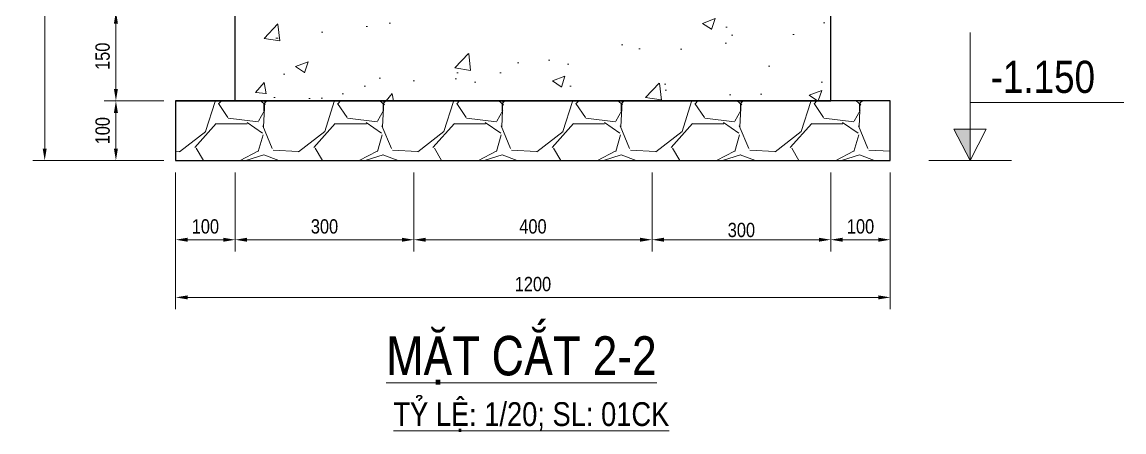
# Model space of a CAD drawing. Header units: millimetres. Extents: x 330554 to 656471, y 11007 to 130943.
# Drawn here: x 470109 to 479360, y 51925 to 55368 of the extents above; entities that cross this region are included whole.
import ezdxf

# ---------------------------------------------------------------- set-up
doc = ezdxf.new("R2010")
doc.units = ezdxf.units.MM
doc.header["$LTSCALE"] = 6
for name, color, linetype, lineweight in [('HACTH', 253, 'Continuous', 5), ('Hatch', 250, 'Continuous', 13), ('Text', 7, 'Continuous', 13)]:
    doc.layers.add(name, color=color, linetype=linetype, lineweight=lineweight)
doc.layers.add('MONG', color=62, linetype='Continuous')
doc.styles.get("Standard").update_dxf_attribs({"font": 'VHELVCN.TTF', "height": 120})
doc.dimstyles.new('kt-20', dxfattribs={"dimtxt": 120, "dimasz": 100, "dimexe": 100, "dimexo": 100, "dimgap": 50, "dimtad": 1, "dimtoh": 1, "dimdec": 0, "dimlfac": 0.2, "dimzin": 1, "dimdsep": 46, "dimtxsty": 'Standard', "dimcen": 50, "dimdle": 100, "dimclrd": 8, "dimclre": 8, "dimclrt": 7, "dimadec": 0, "dimazin": 0, "dimtfac": 1, "dimtdec": 0, "dimtix": 1, "dimtofl": 0, "dimtmove": 0, "dimatfit": 3, "dimfxl": 100, "dimtolj": 1, "dimtzin": 1, "dimlwd": 9, "dimlwe": 5, "dimarcsym": 0})

# ---------------------------------------------------------------- blocks, each defined once
blk = doc.blocks.new('*D397')
at = {"layer": 'Defpoints', "color": 0, "transparency": 16777216}
for p in [(470299.3, 58455.4), (471398.4, 58455.4), (471398.4, 54205.4)]:
    blk.add_point(p, dxfattribs=at)
at = {"layer": 'HACTH', "color": 8, "lineweight": 5, "transparency": 16777216}
for p, q in [((471298.4, 58455.4), (470199.3, 58455.4)), ((471298.4, 54205.4), (470199.3, 54205.4))]:
    blk.add_line(p, q, dxfattribs=at)
at = {"layer": 'HACTH', "color": 8, "lineweight": 9, "transparency": 16777216}
blk.add_line((470299.3, 54305.4), (470299.3, 58355.4), dxfattribs=at)
at = {"layer": 'HACTH', "color": 8, "transparency": 16777216}
for points in [[(470282.6, 58355.4), (470315.9, 58355.4), (470299.3, 58455.4)], [(470282.6, 54305.4), (470315.9, 54305.4), (470299.3, 54205.4)]]:
    blk.add_solid(points, dxfattribs=at)
at = {"layer": 'HACTH', "color": 7, "transparency": 16777216, "insert": (470188, 56330.4), "char_height": 120, "attachment_point": 5, "rotation": 90}
blk.add_mtext('\\A1;850', dxfattribs=at)
blk = doc.blocks.new('*D398')
at = {"layer": 'Defpoints', "color": 0, "transparency": 16777216}
for p in [(471398.4, 54705.4), (470897.3, 54205.4), (471398.4, 54205.4)]:
    blk.add_point(p, dxfattribs=at)
at = {"layer": 'HACTH', "color": 8, "lineweight": 5, "transparency": 16777216}
for p, q in [((471298.4, 54705.4), (470797.3, 54705.4)), ((471298.4, 54205.4), (470797.3, 54205.4))]:
    blk.add_line(p, q, dxfattribs=at)
at = {"layer": 'HACTH', "color": 8, "lineweight": 9, "transparency": 16777216}
blk.add_line((470897.3, 54605.4), (470897.3, 54305.4), dxfattribs=at)
at = {"layer": 'HACTH', "color": 8, "transparency": 16777216}
for points in [[(470880.7, 54605.4), (470914, 54605.4), (470897.3, 54705.4)], [(470880.7, 54305.4), (470914, 54305.4), (470897.3, 54205.4)]]:
    blk.add_solid(points, dxfattribs=at)
at = {"layer": 'HACTH', "color": 7, "transparency": 16777216, "insert": (470786.1, 54455.4), "char_height": 120, "attachment_point": 5, "rotation": 90}
blk.add_mtext('\\A1;100', dxfattribs=at)
blk = doc.blocks.new('*D399')
at = {"layer": 'Defpoints', "color": 0, "transparency": 16777216}
for p in [(471398.4, 55455.4), (470897.3, 54705.4), (471398.4, 54705.4)]:
    blk.add_point(p, dxfattribs=at)
at = {"layer": 'HACTH', "color": 8, "lineweight": 5, "transparency": 16777216}
for p, q in [((471298.4, 55455.4), (470797.3, 55455.4)), ((471298.4, 54705.4), (470797.3, 54705.4))]:
    blk.add_line(p, q, dxfattribs=at)
at = {"layer": 'HACTH', "color": 8, "lineweight": 9, "transparency": 16777216}
blk.add_line((470897.3, 55355.4), (470897.3, 54805.4), dxfattribs=at)
at = {"layer": 'HACTH', "color": 8, "transparency": 16777216}
for points in [[(470880.7, 55355.4), (470914, 55355.4), (470897.3, 55455.4)], [(470880.7, 54805.4), (470914, 54805.4), (470897.3, 54705.4)]]:
    blk.add_solid(points, dxfattribs=at)
at = {"layer": 'HACTH', "color": 7, "transparency": 16777216, "insert": (470786.1, 55080.4), "char_height": 120, "attachment_point": 5, "rotation": 90}
blk.add_mtext('\\A1;150', dxfattribs=at)
blk = doc.blocks.new('*D521')
at = {"layer": 'Defpoints', "color": 0, "transparency": 16777216}
for p in [(471398.4, 54205.4), (477398.4, 54205.4), (477398.4, 53055.5)]:
    blk.add_point(p, dxfattribs=at)
at = {"layer": 'HACTH', "color": 8, "lineweight": 5, "transparency": 16777216}
for p, q in [((471398.4, 54105.4), (471398.4, 52955.5)), ((477398.4, 54105.4), (477398.4, 52955.5))]:
    blk.add_line(p, q, dxfattribs=at)
at = {"layer": 'HACTH', "color": 8, "lineweight": 9, "transparency": 16777216}
blk.add_line((471498.4, 53055.5), (477298.4, 53055.5), dxfattribs=at)
at = {"layer": 'HACTH', "color": 8, "transparency": 16777216}
for points in [[(471498.4, 53072.2), (471498.4, 53038.8), (471398.4, 53055.5)], [(477298.4, 53072.2), (477298.4, 53038.8), (477398.4, 53055.5)]]:
    blk.add_solid(points, dxfattribs=at)
at = {"layer": 'HACTH', "color": 7, "transparency": 16777216, "insert": (474398.4, 53166.8), "char_height": 120, "attachment_point": 5}
blk.add_mtext('\\A1;1200', dxfattribs=at)
blk = doc.blocks.new('*D522')
at = {"layer": 'Defpoints', "color": 0, "transparency": 16777216}
for p in [(471398.4, 54205.4), (471898.4, 54205.4), (471898.4, 53539.7)]:
    blk.add_point(p, dxfattribs=at)
at = {"layer": 'HACTH', "color": 8, "lineweight": 5, "transparency": 16777216}
for p, q in [((471398.4, 54105.4), (471398.4, 53439.7)), ((471898.4, 54105.4), (471898.4, 53439.7))]:
    blk.add_line(p, q, dxfattribs=at)
at = {"layer": 'HACTH', "color": 8, "lineweight": 9, "transparency": 16777216}
blk.add_line((471498.4, 53539.7), (471798.4, 53539.7), dxfattribs=at)
at = {"layer": 'HACTH', "color": 8, "transparency": 16777216}
for points in [[(471498.4, 53556.4), (471498.4, 53523.1), (471398.4, 53539.7)], [(471798.4, 53556.4), (471798.4, 53523.1), (471898.4, 53539.7)]]:
    blk.add_solid(points, dxfattribs=at)
at = {"layer": 'HACTH', "color": 7, "transparency": 16777216, "insert": (471648.4, 53651), "char_height": 120, "attachment_point": 5}
blk.add_mtext('\\A1;100', dxfattribs=at)
blk = doc.blocks.new('*D408')
at = {"layer": 'Defpoints', "color": 0, "transparency": 16777216}
for p in [(471898.4, 54205.4), (473398.4, 54205.4), (473398.4, 53539.7)]:
    blk.add_point(p, dxfattribs=at)
at = {"layer": 'HACTH', "color": 8, "lineweight": 5, "transparency": 16777216}
for p, q in [((471898.4, 54105.4), (471898.4, 53439.7)), ((473398.4, 54105.4), (473398.4, 53439.7))]:
    blk.add_line(p, q, dxfattribs=at)
at = {"layer": 'HACTH', "color": 8, "lineweight": 9, "transparency": 16777216}
blk.add_line((471998.4, 53539.7), (473298.4, 53539.7), dxfattribs=at)
at = {"layer": 'HACTH', "color": 8, "transparency": 16777216}
for points in [[(471998.4, 53556.4), (471998.4, 53523.1), (471898.4, 53539.7)], [(473298.4, 53556.4), (473298.4, 53523.1), (473398.4, 53539.7)]]:
    blk.add_solid(points, dxfattribs=at)
at = {"layer": 'HACTH', "color": 7, "transparency": 16777216, "insert": (472648.4, 53651), "char_height": 120, "attachment_point": 5}
blk.add_mtext('\\A1;300', dxfattribs=at)
blk = doc.blocks.new('*D409')
at = {"layer": 'Defpoints', "color": 0, "transparency": 16777216}
for p in [(473398.4, 54205.4), (475398.4, 54205.4), (475398.4, 53539.7)]:
    blk.add_point(p, dxfattribs=at)
at = {"layer": 'HACTH', "color": 8, "lineweight": 5, "transparency": 16777216}
for p, q in [((473398.4, 54105.4), (473398.4, 53439.7)), ((475398.4, 54105.4), (475398.4, 53439.7))]:
    blk.add_line(p, q, dxfattribs=at)
at = {"layer": 'HACTH', "color": 8, "lineweight": 9, "transparency": 16777216}
blk.add_line((473498.4, 53539.7), (475298.4, 53539.7), dxfattribs=at)
at = {"layer": 'HACTH', "color": 8, "transparency": 16777216}
for points in [[(473498.4, 53556.4), (473498.4, 53523.1), (473398.4, 53539.7)], [(475298.4, 53556.4), (475298.4, 53523.1), (475398.4, 53539.7)]]:
    blk.add_solid(points, dxfattribs=at)
at = {"layer": 'HACTH', "color": 7, "transparency": 16777216, "insert": (474398.4, 53651), "char_height": 120, "attachment_point": 5}
blk.add_mtext('\\A1;400', dxfattribs=at)
blk = doc.blocks.new('*D410')
at = {"layer": 'Defpoints', "color": 0, "transparency": 16777216}
for p in [(475398.4, 54205.4), (476898.4, 54205.4), (476898.4, 53539.7)]:
    blk.add_point(p, dxfattribs=at)
at = {"layer": 'HACTH', "color": 8, "lineweight": 5, "transparency": 16777216}
for p, q in [((475398.4, 54105.4), (475398.4, 53439.7)), ((476898.4, 54105.4), (476898.4, 53439.7))]:
    blk.add_line(p, q, dxfattribs=at)
at = {"layer": 'HACTH', "color": 8, "lineweight": 9, "transparency": 16777216}
blk.add_line((475498.4, 53539.7), (476798.4, 53539.7), dxfattribs=at)
at = {"layer": 'HACTH', "color": 8, "transparency": 16777216}
for points in [[(475498.4, 53556.4), (475498.4, 53523.1), (475398.4, 53539.7)], [(476798.4, 53556.4), (476798.4, 53523.1), (476898.4, 53539.7)]]:
    blk.add_solid(points, dxfattribs=at)
at = {"layer": 'HACTH', "color": 7, "transparency": 16777216, "insert": (476148.4, 53621), "char_height": 120, "attachment_point": 5}
blk.add_mtext('\\A1;300', dxfattribs=at)
blk = doc.blocks.new('*D523')
at = {"layer": 'Defpoints', "color": 0, "transparency": 16777216}
for p in [(476898.4, 54205.4), (477398.4, 54205.4), (477398.4, 53539.7)]:
    blk.add_point(p, dxfattribs=at)
at = {"layer": 'HACTH', "color": 8, "lineweight": 5, "transparency": 16777216}
for p, q in [((476898.4, 54105.4), (476898.4, 53439.7)), ((477398.4, 54105.4), (477398.4, 53439.7))]:
    blk.add_line(p, q, dxfattribs=at)
at = {"layer": 'HACTH', "color": 8, "lineweight": 9, "transparency": 16777216}
blk.add_line((476998.4, 53539.7), (477298.4, 53539.7), dxfattribs=at)
at = {"layer": 'HACTH', "color": 8, "transparency": 16777216}
for points in [[(476998.4, 53556.4), (476998.4, 53523.1), (476898.4, 53539.7)], [(477298.4, 53556.4), (477298.4, 53523.1), (477398.4, 53539.7)]]:
    blk.add_solid(points, dxfattribs=at)
at = {"layer": 'HACTH', "color": 7, "transparency": 16777216, "insert": (477148.4, 53651), "char_height": 120, "attachment_point": 5}
blk.add_mtext('\\A1;100', dxfattribs=at)

msp = doc.modelspace()

# ---------------------------------------------------------------- hatches: boundary and pattern name
at = {"layer": 'Hatch'}
h = msp.add_hatch(dxfattribs=at)
h.set_pattern_fill('AR-CONC', color=256, scale=150, style=0)
h.set_pattern_definition([(50, (-701866.5, -541869.7), (1075.8903, -94.1282), [112.5, -1237.5]), (355, (-701866.5, -541869.7), (-208.127, 1128.2882), [90, -990]), (100.4514, (-701776.9, -541877.5), (867.7641, 1034.1593), [95.6103, -1051.7132]), (46.1842, (-701866.5, -541569.7), (1600.8616, -248.2785), [168.75, -1856.25]), (96.6356, (-701733.1, -541590.4), (1401.994, 1461.1768), [143.4154, -1577.5695]), (351.1842, (-701866.5, -541569.7), (1401.993, 1461.178), [135, -1485]), (21, (-701716.5, -541644.7), (895.3606, -603.92834), [112.5, -1237.5]), (326, (-701716.5, -541644.7), (364.973, 1087.7251), [90, -990]), (71.4514, (-701641.9, -541695), (1260.33394, 483.79575), [95.6103, -1051.7132]), (37.5, (-701866.53, -541869.66), (18.23978, 499.34078), [0, -978, 0, -1005, 0, -993.75]), (7.5, (-701866.53, -541869.66), (394.6043, 591.61757), [0, -573, 0, -955.5, 0, -378.75]), (327.5, (-702201.03, -541869.66), (800.73365, -33.83231), [0, -375, 0, -1170, 0, -1552.5]), (317.5, (-702351, -541869.66), (874.77925, 150.15747), [0, -487.5, 0, -777, 0, -1102.5])])
h.paths.add_polyline_path([(474898.374, 55955.409), (475898.374, 55955.409), (475898.374, 59955.409), (474898.374, 59955.409)])
h.paths.add_polyline_path([(472398.374, 55955.409), (471648.374, 55455.409), (476898.374, 55455.409), (476148.374, 55955.409)])
h.paths.add_polyline_path([(475928.345, 56375.721), (476118.404, 56375.721), (476118.404, 56221.567), (475928.345, 56221.567)], flags=9)
h.paths.add_polyline_path([(472428.345, 56375.721), (472618.404, 56375.721), (472618.404, 56221.567), (472428.345, 56221.567)], flags=9)
h.paths.add_polyline_path([(472898.374, 59955.409), (472898.374, 55955.409), (473648.374, 55955.409), (473648.374, 59955.409)])
h.paths.add_polyline_path([(471898.374, 55455.409), (471898.374, 54705.409), (476898.374, 54705.409), (476898.374, 55455.409)])
h = msp.add_hatch(dxfattribs=at)
h.set_pattern_fill('GRAVEL', color=256, scale=1000, style=0)
h.set_pattern_definition([(228.0128, (-701146.53, -555943.41), (-7999.998232, -9000.0013416), [134.536, -13319.088]), (184.9697, (-701236.533, -556043.41), (12000.0010515, 999.991307), [230.868, -22855.925]), (132.5104, (-701466.53, -556063.41), (9999.9907183, -11000.008674), [162.788, -16116.032]), (267.2737, (-701856.533, -556313.41), (999.9960177, 20000.000295), [210.238, -20813.558]), (292.8337, (-701866.533, -556523.41), (-5000.0099054, 11999.9964118), [206.155, -20409.373]), (357.2737, (-701786.533, -556713.41), (-20000.000295, 999.9960177), [210.238, -20813.558]), (37.6942, (-701576.533, -556723.41), (-13000.0073456, -9999.9904052), [278.029, -27524.849]), (72.2553, (-701356.533, -556553.41), (7000.0107627, 21999.9962312), [262.488, -25986.321]), (121.4296, (-701276.533, -556303.41), (-8000.0082342, 12999.9950365), [210.95, -20884.073]), (175.2364, (-701386.53, -556123.41), (11000.0009463, -999.9915327), [240.832, -11800.763]), (222.3974, (-701626.533, -556103.41), (-12000.0073511, -10999.992082), [311.448, -30833.375]), (138.8141, (-700866.53, -556323.41), (-7000.002947, 5999.9973133), [106.301, -10523.844]), (171.4692, (-700946.533, -556253.41), (12999.9982848, -2000.00791), [202.237, -20021.511]), (225, (-701146.5, -556223.4), (-1e-13, -1000.0003), [141.421, -1272.792]), (203.1986, (-701216.53, -556103.41), (4999.999731, 2000.001325), [76.158, -7539.615]), (291.8014, (-701286.53, -556133.4), (-999.99991, 3000.000273), [107.703, -5277.462]), (30.9638, (-701246.53, -556233.41), (2999.998022, 2000.002484), [174.929, -5656.023]), (161.5651, (-701096.53, -556143.4), (2000.000435, -999.9984), [126.491, -3035.787]), (16.3895, (-701866.533, -556133.41), (10000.0021984, 2999.9927098), [177.2, -17542.845]), (70.3462, (-701696.53, -556083.41), (-3999.9952474, -11000.0021356), [148.661, -14717.408]), (293.1986, (-701096.53, -555943.41), (-2000.001325, 4999.999731), [152.315, -7463.458]), (343.6105, (-701036.533, -556083.41), (-10000.0021984, 2999.9927098), [177.2, -17542.845]), (339.444, (-701866.53, -556753.41), (-5000.001845, 1999.995996), [170.88, -8373.124]), (294.7751, (-701706.53, -556813.41), (-4999.9921892, 11000.003422), [143.178, -14174.643]), (66.8014, (-701086.53, -556943.41), (2000.001325, 4999.999731), [152.315, -7463.458]), (17.354, (-701026.53, -556803.41), (-13000.002019, -3999.9945023), [167.631, -16595.424]), (69.444, (-701576.53, -556943.41), (-1999.995996, -5000.001845), [85.44, -8458.564]), (101.3099, (-701146.53, -556943.4), (-999.997632, 4000.000752), [50.99, -5048.029]), (165.9638, (-701156.53, -556893.4), (3000.000546, -999.998057), [206.155, -3916.95]), (186.009, (-701356.533, -556843.41), (9999.999751, 999.9993175), [191.05, -18913.923]), (303.6901, (-701246.53, -556323.4), (-1000.001335, 1999.99956), [144.222, -3461.329]), (353.1572, (-701166.533, -556443.41), (16999.9993655, -2000.0079979), [251.794, -24927.563]), (60.9454, (-700916.53, -556473.41), (-4000.000027, -7000.0003846), [102.956, -10192.674]), (90, (-700866.5, -556383.4), (-1000, 1000), [60, -940]), (120.2564, (-701376.53, -556813.41), (3999.9948868, -7000.002456), [138.924, -13753.52]), (48.0128, (-701446.53, -556693.41), (7999.998232, 9000.0013416), [269.072, -13184.552]), (0, (-701266.5, -556493.4), (1000, 1000), [260, -740]), (325.3048, (-701006.53, -556493.41), (-9999.994259, 7000.0086096), [158.114, -15653.274]), (254.0546, (-700876.53, -556583.41), (-999.99989, -4000.000127), [145.602, -7134.508]), (207.646, (-700916.533, -556723.41), (-18999.9958072, -10000.0077132), [237.065, -23469.474]), (175.4261, (-701126.533, -556833.41), (-13000.0005583, 999.9948012), [250.799, -24829.074])])
h.paths.add_polyline_path([(471398.374, 54705.409), (471398.374, 54205.409), (477398.374, 54205.409), (477398.374, 54705.409)])
at = {"layer": 'Text'}
msp.add_hatch(color=256, dxfattribs=at).paths.add_polyline_path([(477933.069, 54468.519), (478068.569, 54468.519), (478068.569, 54205.409)])

# ---------------------------------------------------------------- linework, layer by layer
at = {"layer": 'MONG'}
for p, q in [((471898.374, 54705.409), (471898.374, 55455.409)), ((476898.374, 54705.409), (476898.374, 55455.409)), ((471398.374, 54705.409), (476898.374, 54705.409))]:
    msp.add_line(p, q, dxfattribs=at)
msp.add_lwpolyline([(471398.374, 54205.409), (477398.374, 54205.409), (477398.374, 54705.409), (471398.374, 54705.409)], close=True, dxfattribs=at)
at = {"layer": 'Text'}
for p, q in [((478068.569, 54205.409), (478068.569, 55280.913)), ((479359.907, 54692.749), (478068.569, 54692.749)), ((478068.569, 54205.409), (477933.069, 54468.519)), ((477933.069, 54468.519), (478068.569, 54468.519)), ((478068.569, 54205.409), (477933.069, 54468.519)), ((477933.069, 54468.519), (478068.569, 54468.519)), ((478068.569, 54205.409), (478204.069, 54468.519)), ((478204.069, 54468.519), (478068.569, 54468.519)), ((478068.569, 54205.409), (478204.069, 54468.519)), ((478204.069, 54468.519), (478068.569, 54468.519)), ((477721.981, 54205.409), (478415.156, 54205.409))]:
    msp.add_line(p, q, dxfattribs=at)

# ---------------------------------------------------------------- texts
for s, height, p in [('-1.150', 270, (478240.204, 54772.891)), ('%%uMAËT CAÉT 2-2', 325, (473167.23, 52403.831)), ('%%uTYÛ LEÄ: 1/20; SL: 01CK', 200, (473227.528, 51975.3))]:
    msp.add_text(s, height=height, dxfattribs=at).set_placement(p)

# ---------------------------------------------------------------- dimensions: what is measured, and where the dimension line sits
at = {"layer": 'HACTH'}
for base, p1, p2, picture, middle in [((470299.251, 58455.409), (471398.374, 54205.409), (471398.374, 58455.409), '*D397', (470187.971, 56330.409)), ((470897.35, 54705.409), (471398.374, 55455.409), (471398.374, 54705.409), '*D399', (470786.07, 55080.409)), ((470897.35, 54205.409), (471398.374, 54705.409), (471398.374, 54205.409), '*D398', (470786.07, 54455.409))]:
    dim = msp.add_linear_dim(base=base, p1=p1, p2=p2, angle=90, dimstyle='kt-20', dxfattribs=at)
    dim.commit()
    dim.dimension.update_dxf_attribs({"geometry": picture, "text_midpoint": middle})
for base, p1, p2, picture, middle in [((477398.374, 53055.498), (471398.374, 54205.409), (477398.374, 54205.409), '*D521', (474398.374, 53166.778)), ((471898.374, 53539.735), (471398.374, 54205.409), (471898.374, 54205.409), '*D522', (471648.374, 53651.015)), ((473398.374, 53539.735), (471898.374, 54205.409), (473398.374, 54205.409), '*D408', (472648.374, 53651.015)), ((475398.374, 53539.735), (473398.374, 54205.409), (475398.374, 54205.409), '*D409', (474398.374, 53651.015)), ((477398.374, 53539.735), (476898.374, 54205.409), (477398.374, 54205.409), '*D523', (477148.374, 53651.015))]:
    dim = msp.add_linear_dim(base=base, p1=p1, p2=p2, dimstyle='kt-20', dxfattribs=at)
    dim.commit()
    dim.dimension.update_dxf_attribs({"geometry": picture, "text_midpoint": middle})
dim = msp.add_linear_dim(base=(476898.374, 53539.735), p1=(475398.374, 54205.409), p2=(476898.374, 54205.409), dimstyle='kt-20', override={"dimtxt": 200, "dimgap": 20}, dxfattribs=at)
dim.commit()
dim.dimension.update_dxf_attribs({"geometry": '*D410', "text_midpoint": (476148.374, 53621.015)})

doc.saveas('drawing.dxf')
